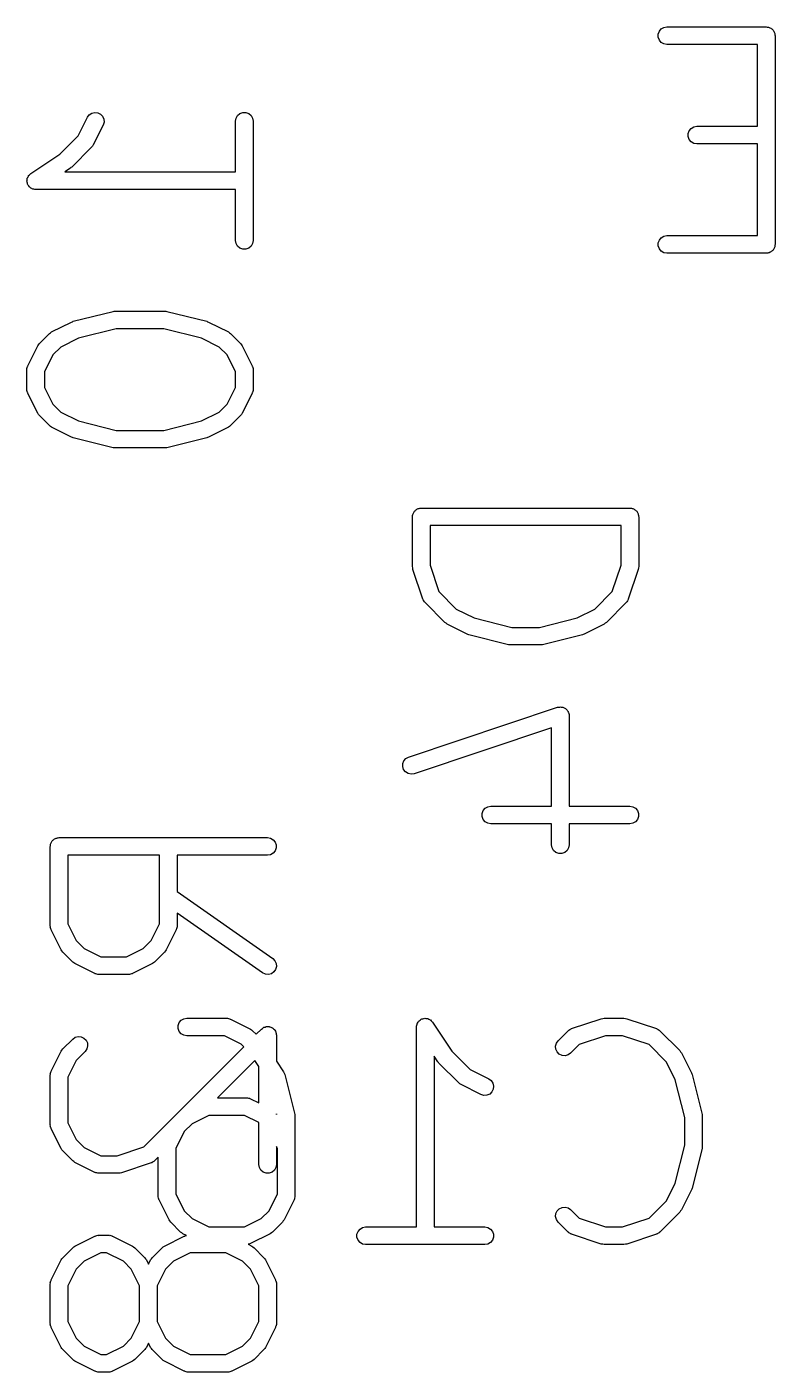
# Model space of a CAD drawing. Extents: x 1.5 to 72.3, y -91 to -17.2.
# Drawn here: x 63.69 to 68.01, y -47.46 to -39.69 of the extents above; entities that cross this region are included whole.
import ezdxf

# ---------------------------------------------------------------- set-up
doc = ezdxf.new("R2010")
doc.units = 0
doc.header["$MEASUREMENT"] = 0
doc.layers.add('BLACK', color=7, linetype='CONTINUOUS')

msp = doc.modelspace()

# ---------------------------------------------------------------- linework, layer by layer
at = {"layer": 'Black'}
for p, q in [((67.3367, -39.7272), (67.3427, -39.7106)), ((67.3367, -39.7449), (67.3367, -39.7272)), ((67.3427, -39.7106), (67.3541, -39.6971)), ((67.3541, -39.6971), (67.3694, -39.6883)), ((67.3694, -39.6883), (67.3867, -39.6852)), ((67.3867, -39.6852), (67.9613, -39.6852)), ((67.9613, -39.6852), (67.9656, -39.686)), ((67.9656, -39.686), (67.9701, -39.686)), ((67.9701, -39.686), (67.9743, -39.6875)), ((67.9743, -39.6875), (67.9786, -39.6883)), ((67.9786, -39.6883), (67.9825, -39.6905)), ((67.9825, -39.6905), (67.9867, -39.6921)), ((67.9867, -39.6921), (67.9901, -39.6949)), ((67.9901, -39.6949), (67.9939, -39.6971)), ((67.9939, -39.6971), (67.9968, -39.7005)), ((67.9968, -39.7005), (68.0002, -39.7034)), ((68.0002, -39.7034), (68.0024, -39.7072)), ((68.0024, -39.7072), (68.0053, -39.7106)), ((68.0053, -39.7106), (68.0068, -39.7148)), ((68.0068, -39.7148), (68.009, -39.7187)), ((68.009, -39.7187), (68.0098, -39.7231)), ((68.0098, -39.7231), (68.0113, -39.7272)), ((68.0113, -39.7272), (68.0113, -39.7317)), ((68.0113, -39.7317), (68.0121, -39.736)), ((67.3427, -39.7614), (67.3367, -39.7449)), ((67.3541, -39.775), (67.3427, -39.7614)), ((67.3694, -39.7838), (67.3541, -39.775)), ((67.3867, -39.7868), (67.3694, -39.7838)), ((67.9105, -39.7868), (67.3867, -39.7868)), ((67.9105, -40.2598), (67.9105, -39.7868)), ((68.0121, -39.736), (68.0121, -40.9425)), ((64.0353, -40.2071), (64.0458, -40.1929)), ((64.0458, -40.1929), (64.0606, -40.1832)), ((64.0606, -40.1832), (64.0777, -40.1791)), ((64.0777, -40.1791), (64.0952, -40.1811)), ((64.0952, -40.1811), (64.111, -40.189)), ((64.111, -40.189), (64.1232, -40.2018)), ((64.8948, -40.2124), (64.9036, -40.1972)), ((64.9036, -40.1972), (64.9171, -40.1858)), ((64.9171, -40.1858), (64.9337, -40.1798)), ((64.9337, -40.1798), (64.9514, -40.1798)), ((64.9514, -40.1798), (64.9679, -40.1858)), ((64.9679, -40.1858), (64.9815, -40.1972)), ((64.9815, -40.1972), (64.9903, -40.2124)), ((63.9816, -40.3146), (64.0353, -40.2071)), ((64.1262, -40.2525), (64.0687, -40.3674)), ((64.1232, -40.2018), (64.1302, -40.218)), ((64.1312, -40.2356), (64.1262, -40.2525)), ((64.1302, -40.218), (64.1312, -40.2356)), ((64.8917, -40.2298), (64.8948, -40.2124)), ((64.8917, -40.5237), (64.8917, -40.2298)), ((64.9903, -40.2124), (64.9933, -40.2298)), ((64.9933, -40.2298), (64.9933, -40.9192)), ((67.5151, -40.2852), (67.5264, -40.2717)), ((67.5264, -40.2717), (67.5417, -40.2628)), ((67.5417, -40.2628), (67.5591, -40.2598)), ((67.5591, -40.2598), (67.9105, -40.2598)), ((63.876, -40.4201), (63.9816, -40.3146)), ((67.5091, -40.3017), (67.5151, -40.2852)), ((67.5091, -40.3194), (67.5091, -40.3017)), ((67.5151, -40.336), (67.5091, -40.3194)), ((67.5264, -40.3495), (67.5151, -40.336)), ((67.5417, -40.3583), (67.5264, -40.3495)), ((63.7079, -40.5323), (63.876, -40.4201)), ((64.0592, -40.3806), (63.9443, -40.4955)), ((64.0639, -40.374), (64.0592, -40.3806)), ((64.0687, -40.3674), (64.0639, -40.374)), ((67.5591, -40.3614), (67.5417, -40.3583)), ((67.9105, -40.3614), (67.5591, -40.3614)), ((67.9105, -40.8917), (67.9105, -40.3614)), ((63.9366, -40.5019), (63.9038, -40.5237)), ((63.9402, -40.4984), (63.9366, -40.5019)), ((63.9443, -40.4955), (63.9402, -40.4984)), ((63.6854, -40.5778), (63.686, -40.5718)), ((63.686, -40.5805), (63.6854, -40.5778)), ((63.686, -40.5657), (63.687, -40.5631)), ((63.686, -40.5718), (63.686, -40.5657)), ((63.686, -40.5833), (63.686, -40.5805)), ((63.6881, -40.589), (63.686, -40.5833)), ((63.687, -40.5631), (63.6873, -40.5603)), ((63.6873, -40.5603), (63.69, -40.5548)), ((63.69, -40.5548), (63.6921, -40.5491)), ((63.6921, -40.5491), (63.6939, -40.547)), ((63.6939, -40.547), (63.6951, -40.5444)), ((63.6951, -40.5444), (63.6995, -40.5403)), ((63.6995, -40.5403), (63.7034, -40.5356)), ((63.7034, -40.5356), (63.7058, -40.5342)), ((63.7058, -40.5342), (63.7079, -40.5323)), ((63.9038, -40.5237), (64.8917, -40.5237)), ((63.6895, -40.5949), (63.6881, -40.589)), ((63.6911, -40.5973), (63.6895, -40.5949)), ((63.6921, -40.5999), (63.6911, -40.5973)), ((63.696, -40.6046), (63.6921, -40.5999)), ((63.6993, -40.6096), (63.696, -40.6046)), ((63.7016, -40.6113), (63.6993, -40.6096)), ((63.7034, -40.6134), (63.7016, -40.6113)), ((63.7086, -40.6165), (63.7034, -40.6134)), ((63.7135, -40.6201), (63.7086, -40.6165)), ((63.7162, -40.6209), (63.7135, -40.6201)), ((63.7187, -40.6223), (63.7162, -40.6209)), ((63.7246, -40.6233), (63.7187, -40.6223)), ((63.7305, -40.625), (63.7246, -40.6233)), ((63.7333, -40.6248), (63.7305, -40.625)), ((63.736, -40.6253), (63.7333, -40.6248)), ((64.8917, -40.6253), (63.736, -40.6253)), ((64.8917, -40.9192), (64.8917, -40.6253)), ((67.3541, -40.9036), (67.3694, -40.8948)), ((67.3694, -40.8948), (67.3867, -40.8917)), ((67.3867, -40.8917), (67.9105, -40.8917)), ((64.8948, -40.9366), (64.8917, -40.9192)), ((64.9036, -40.9519), (64.8948, -40.9366)), ((64.9171, -40.9632), (64.9036, -40.9519)), ((64.9337, -40.9693), (64.9171, -40.9632)), ((64.9514, -40.9693), (64.9337, -40.9693)), ((64.9679, -40.9632), (64.9514, -40.9693)), ((64.9815, -40.9519), (64.9679, -40.9632)), ((64.9903, -40.9366), (64.9815, -40.9519)), ((64.9933, -40.9192), (64.9903, -40.9366)), ((67.3367, -40.9337), (67.3427, -40.9171)), ((67.3367, -40.9514), (67.3367, -40.9337)), ((67.3427, -40.9679), (67.3367, -40.9514)), ((67.3427, -40.9171), (67.3541, -40.9036)), ((67.3541, -40.9815), (67.3427, -40.9679)), ((68.0002, -40.9752), (67.9968, -40.9781)), ((68.0024, -40.9714), (68.0002, -40.9752)), ((68.0053, -40.9679), (68.0024, -40.9714)), ((68.0068, -40.9638), (68.0053, -40.9679)), ((68.009, -40.9599), (68.0068, -40.9638)), ((68.0098, -40.9555), (68.009, -40.9599)), ((68.0113, -40.9514), (68.0098, -40.9555)), ((68.0121, -40.9425), (68.0113, -40.9469)), ((68.0113, -40.9469), (68.0113, -40.9514)), ((67.3694, -40.9903), (67.3541, -40.9815)), ((67.3867, -40.9933), (67.3694, -40.9903)), ((67.9613, -40.9933), (67.3867, -40.9933)), ((67.9656, -40.9926), (67.9613, -40.9933)), ((67.9701, -40.9926), (67.9656, -40.9926)), ((67.9743, -40.9911), (67.9701, -40.9926)), ((67.9786, -40.9903), (67.9743, -40.9911)), ((67.9825, -40.9881), (67.9786, -40.9903)), ((67.9867, -40.9865), (67.9825, -40.9881)), ((67.9901, -40.9837), (67.9867, -40.9865)), ((67.9939, -40.9815), (67.9901, -40.9837)), ((67.9968, -40.9781), (67.9939, -40.9815)), ((63.9535, -41.387), (64.1833, -41.3296)), ((64.1833, -41.3296), (64.1895, -41.3291)), ((64.1895, -41.3291), (64.1957, -41.3281)), ((64.1957, -41.3281), (64.4829, -41.3281)), ((64.4829, -41.3281), (64.4891, -41.3291)), ((64.4891, -41.3291), (64.4952, -41.3296)), ((64.4952, -41.3296), (64.7251, -41.387)), ((63.8282, -41.4483), (63.9431, -41.3909)), ((63.9431, -41.3909), (63.9485, -41.3893)), ((63.9485, -41.3893), (63.9535, -41.387)), ((64.2019, -41.4297), (63.9836, -41.4842)), ((64.4767, -41.4297), (64.2019, -41.4297)), ((64.695, -41.4842), (64.4767, -41.4297)), ((64.7251, -41.387), (64.7301, -41.3893)), ((64.7301, -41.3893), (64.7355, -41.3909)), ((64.7355, -41.3909), (64.8504, -41.4483)), ((63.7529, -41.522), (63.7576, -41.5153)), ((63.7576, -41.5153), (63.815, -41.4578)), ((63.815, -41.4578), (63.8217, -41.4532)), ((63.8217, -41.4532), (63.8282, -41.4483)), ((63.9836, -41.4842), (63.881, -41.5355)), ((64.7976, -41.5355), (64.695, -41.4842)), ((64.8504, -41.4483), (64.8569, -41.4532)), ((64.8569, -41.4532), (64.8636, -41.4578)), ((64.8636, -41.4578), (64.921, -41.5153)), ((64.921, -41.5153), (64.9257, -41.522)), ((63.6906, -41.6434), (63.7481, -41.5285)), ((63.7481, -41.5285), (63.7529, -41.522)), ((63.8352, -41.5813), (63.7868, -41.6781)), ((63.881, -41.5355), (63.8352, -41.5813)), ((64.8433, -41.5813), (64.7976, -41.5355)), ((64.8917, -41.6781), (64.8433, -41.5813)), ((64.9257, -41.522), (64.9305, -41.5285)), ((64.9305, -41.5285), (64.988, -41.6434)), ((63.6852, -41.6661), (63.6858, -41.6632)), ((63.6852, -41.781), (63.6852, -41.6661)), ((63.6856, -41.6603), (63.6873, -41.6546)), ((63.6858, -41.6632), (63.6856, -41.6603)), ((63.6873, -41.6546), (63.6883, -41.6487)), ((63.6883, -41.6487), (63.6898, -41.6462)), ((63.6898, -41.6462), (63.6906, -41.6434)), ((64.988, -41.6434), (64.9888, -41.6462)), ((64.9888, -41.6462), (64.9903, -41.6487)), ((64.9903, -41.6487), (64.9913, -41.6546)), ((64.9913, -41.6546), (64.993, -41.6603)), ((64.993, -41.6603), (64.9928, -41.6632)), ((64.9928, -41.6632), (64.9933, -41.6661)), ((64.9933, -41.6661), (64.9933, -41.781)), ((63.7868, -41.6781), (63.7868, -41.769)), ((64.8917, -41.769), (64.8917, -41.6781)), ((63.6858, -41.7839), (63.6852, -41.781)), ((63.6856, -41.7868), (63.6858, -41.7839)), ((63.6873, -41.7925), (63.6856, -41.7868)), ((63.6883, -41.7984), (63.6873, -41.7925)), ((63.6898, -41.8009), (63.6883, -41.7984)), ((63.6906, -41.8037), (63.6898, -41.8009)), ((63.7481, -41.9186), (63.6906, -41.8037)), ((63.7868, -41.769), (63.8353, -41.8658)), ((64.8433, -41.8658), (64.8917, -41.769)), ((64.988, -41.8037), (64.9305, -41.9186)), ((64.9888, -41.8009), (64.988, -41.8037)), ((64.9903, -41.7984), (64.9888, -41.8009)), ((64.9913, -41.7925), (64.9903, -41.7984)), ((64.993, -41.7868), (64.9913, -41.7925)), ((64.9933, -41.781), (64.9928, -41.7839)), ((64.9928, -41.7839), (64.993, -41.7868)), ((63.8353, -41.8658), (63.881, -41.9116)), ((64.7976, -41.9116), (64.8433, -41.8658)), ((63.7529, -41.9252), (63.7481, -41.9186)), ((63.7576, -41.9318), (63.7529, -41.9252)), ((63.815, -41.9893), (63.7576, -41.9318)), ((63.881, -41.9116), (63.9836, -41.9629)), ((63.9836, -41.9629), (64.2019, -42.0175)), ((64.4767, -42.0175), (64.695, -41.9629)), ((64.695, -41.9629), (64.7976, -41.9116)), ((64.921, -41.9318), (64.8636, -41.9893)), ((64.9257, -41.9252), (64.921, -41.9318)), ((64.9305, -41.9186), (64.9257, -41.9252)), ((63.8217, -41.994), (63.815, -41.9893)), ((63.8282, -41.9988), (63.8217, -41.994)), ((63.9431, -42.0563), (63.8282, -41.9988)), ((63.9485, -42.0579), (63.9431, -42.0563)), ((63.9535, -42.0601), (63.9485, -42.0579)), ((64.1833, -42.1176), (63.9535, -42.0601)), ((64.2019, -42.0175), (64.4767, -42.0175)), ((64.7251, -42.0601), (64.4952, -42.1176)), ((64.7301, -42.0579), (64.7251, -42.0601)), ((64.7355, -42.0563), (64.7301, -42.0579)), ((64.8504, -41.9988), (64.7355, -42.0563)), ((64.8569, -41.994), (64.8504, -41.9988)), ((64.8636, -41.9893), (64.8569, -41.994)), ((64.1895, -42.118), (64.1833, -42.1176)), ((64.1957, -42.1191), (64.1895, -42.118)), ((64.4829, -42.1191), (64.1957, -42.1191)), ((64.4891, -42.118), (64.4829, -42.1191)), ((64.4952, -42.1176), (64.4891, -42.118)), ((65.9152, -42.5173), (65.916, -42.5129)), ((65.9152, -42.8045), (65.9152, -42.5173)), ((65.916, -42.5084), (65.9175, -42.5043)), ((65.916, -42.5129), (65.916, -42.5084)), ((65.9175, -42.5043), (65.9183, -42.4999)), ((65.9183, -42.4999), (65.9205, -42.496)), ((65.9205, -42.496), (65.9221, -42.4919)), ((65.9221, -42.4919), (65.9249, -42.4885)), ((65.9249, -42.4885), (65.9271, -42.4846)), ((65.9271, -42.4846), (65.9305, -42.4818)), ((65.9305, -42.4818), (65.9334, -42.4783)), ((65.9334, -42.4783), (65.9372, -42.4761)), ((65.9372, -42.4761), (65.9406, -42.4733)), ((65.9406, -42.4733), (65.9448, -42.4717)), ((65.9448, -42.4717), (65.9487, -42.4695)), ((65.9487, -42.4695), (65.9531, -42.4688)), ((65.9531, -42.4688), (65.9572, -42.4672)), ((65.9572, -42.4672), (65.9617, -42.4672)), ((65.9617, -42.4672), (65.966, -42.4665)), ((65.966, -42.4665), (67.1725, -42.4665)), ((67.1725, -42.4665), (67.1769, -42.4672)), ((67.1769, -42.4672), (67.1814, -42.4672)), ((67.1814, -42.4672), (67.1855, -42.4688)), ((67.1855, -42.4688), (67.1899, -42.4695)), ((67.1899, -42.4695), (67.1938, -42.4717)), ((67.1938, -42.4717), (67.1979, -42.4733)), ((67.1979, -42.4733), (67.2014, -42.4761)), ((67.2014, -42.4761), (67.2052, -42.4783)), ((67.2052, -42.4783), (67.2081, -42.4818)), ((67.2081, -42.4818), (67.2115, -42.4846)), ((67.2115, -42.4846), (67.2137, -42.4885)), ((67.2137, -42.4885), (67.2165, -42.4919)), ((67.2165, -42.4919), (67.2181, -42.496)), ((67.2181, -42.496), (67.2203, -42.4999)), ((67.2203, -42.4999), (67.2211, -42.5043)), ((67.2211, -42.5043), (67.2226, -42.5084)), ((67.2226, -42.5084), (67.2226, -42.5129)), ((67.2226, -42.5129), (67.2233, -42.5173)), ((67.2233, -42.5173), (67.2233, -42.8045)), ((66.0168, -42.5681), (66.0168, -42.7963)), ((67.1217, -42.5681), (66.0168, -42.5681)), ((67.1217, -42.7963), (67.1217, -42.5681)), ((65.9167, -42.8125), (65.9152, -42.8045)), ((65.9179, -42.8206), (65.9167, -42.8125)), ((65.9753, -42.9929), (65.9179, -42.8206)), ((66.0168, -42.7963), (66.0679, -42.9494)), ((67.0707, -42.9494), (67.1217, -42.7963)), ((67.2207, -42.8206), (67.1633, -42.9929)), ((67.2219, -42.8125), (67.2207, -42.8206)), ((67.2233, -42.8045), (67.2219, -42.8125)), ((65.9767, -42.9955), (65.9753, -42.9929)), ((65.9775, -42.9983), (65.9767, -42.9955)), ((66.0679, -42.9494), (66.1685, -43.05)), ((66.9701, -43.05), (67.0707, -42.9494)), ((67.1619, -42.9955), (67.1611, -42.9983)), ((67.1633, -42.9929), (67.1619, -42.9955)), ((65.9809, -43.0032), (65.9775, -42.9983)), ((65.9837, -43.0085), (65.9809, -43.0032)), ((65.9859, -43.0104), (65.9837, -43.0085)), ((65.9876, -43.0128), (65.9859, -43.0104)), ((66.1025, -43.1277), (65.9876, -43.0128)), ((66.1685, -43.05), (66.271, -43.1013)), ((66.8676, -43.1013), (66.9701, -43.05)), ((67.151, -43.0128), (67.0361, -43.1277)), ((67.1527, -43.0104), (67.151, -43.0128)), ((67.1549, -43.0085), (67.1527, -43.0104)), ((67.1577, -43.0032), (67.1549, -43.0085)), ((67.1611, -42.9983), (67.1577, -43.0032)), ((66.1092, -43.1324), (66.1025, -43.1277)), ((66.1157, -43.1372), (66.1092, -43.1324)), ((66.2306, -43.1947), (66.1157, -43.1372)), ((66.271, -43.1013), (66.4894, -43.1559)), ((66.6492, -43.1559), (66.8676, -43.1013)), ((67.0229, -43.1372), (66.908, -43.1947)), ((67.0295, -43.1324), (67.0229, -43.1372)), ((67.0361, -43.1277), (67.0295, -43.1324)), ((66.2359, -43.1963), (66.2306, -43.1947)), ((66.241, -43.1985), (66.2359, -43.1963)), ((66.4708, -43.256), (66.241, -43.1985)), ((66.4894, -43.1559), (66.6492, -43.1559)), ((66.8976, -43.1985), (66.6678, -43.256)), ((66.9027, -43.1963), (66.8976, -43.1985)), ((66.908, -43.1947), (66.9027, -43.1963)), ((66.477, -43.2564), (66.4708, -43.256)), ((66.4831, -43.2575), (66.477, -43.2564)), ((66.6555, -43.2575), (66.4831, -43.2575)), ((66.6616, -43.2564), (66.6555, -43.2575)), ((66.6678, -43.256), (66.6616, -43.2564)), ((65.8925, -43.9054), (66.7543, -43.6181)), ((66.7543, -43.6181), (66.758, -43.6176)), ((66.758, -43.6176), (66.7616, -43.6163)), ((66.7616, -43.6163), (66.7667, -43.6163)), ((66.7667, -43.6163), (66.7718, -43.6155)), ((66.7718, -43.6155), (66.7754, -43.6163)), ((66.7754, -43.6163), (66.7792, -43.6163)), ((66.7792, -43.6163), (66.784, -43.618)), ((66.784, -43.618), (66.7891, -43.6191)), ((66.7891, -43.6191), (66.7923, -43.621)), ((66.7923, -43.621), (66.7958, -43.6223)), ((66.7958, -43.6223), (66.7997, -43.6256)), ((66.7997, -43.6256), (66.8041, -43.6283)), ((66.8041, -43.6283), (66.8064, -43.6312)), ((66.8064, -43.6312), (66.8093, -43.6337)), ((66.8093, -43.6337), (66.8119, -43.6381)), ((66.8119, -43.6381), (66.8151, -43.6421)), ((66.8151, -43.6421), (66.8162, -43.6457)), ((66.8162, -43.6457), (66.8181, -43.6489)), ((66.8181, -43.6489), (66.819, -43.654)), ((66.819, -43.654), (66.8206, -43.6589)), ((66.8206, -43.6589), (66.8205, -43.6626)), ((66.8205, -43.6626), (66.8212, -43.6663)), ((66.8212, -43.6663), (66.8212, -44.19)), ((66.7196, -43.7368), (65.9247, -44.0018)), ((66.7196, -44.19), (66.7196, -43.7368)), ((65.8588, -43.9434), (65.8653, -43.927)), ((65.8653, -43.927), (65.877, -43.9138)), ((65.877, -43.9138), (65.8925, -43.9054)), ((65.8583, -43.961), (65.8588, -43.9434)), ((65.8639, -43.9778), (65.8583, -43.961)), ((65.8749, -43.9916), (65.8639, -43.9778)), ((65.8899, -44.0008), (65.8749, -43.9916)), ((65.9072, -44.0044), (65.8899, -44.0008)), ((65.9247, -44.0018), (65.9072, -44.0044)), ((66.3182, -44.232), (66.3242, -44.2154)), ((66.3182, -44.2497), (66.3182, -44.232)), ((66.3242, -44.2154), (66.3356, -44.2019)), ((66.3356, -44.2019), (66.3508, -44.1931)), ((66.3508, -44.1931), (66.3682, -44.19)), ((66.3682, -44.19), (66.7196, -44.19)), ((66.8212, -44.19), (67.1725, -44.19)), ((67.1725, -44.19), (67.1899, -44.1931)), ((67.1899, -44.1931), (67.2052, -44.2019)), ((67.2052, -44.2019), (67.2165, -44.2154)), ((67.2165, -44.2154), (67.2226, -44.232)), ((67.2226, -44.232), (67.2226, -44.2497)), ((66.3242, -44.2662), (66.3182, -44.2497)), ((66.3356, -44.2797), (66.3242, -44.2662)), ((66.3508, -44.2886), (66.3356, -44.2797)), ((66.3682, -44.2916), (66.3508, -44.2886)), ((66.7196, -44.2916), (66.3682, -44.2916)), ((66.7196, -44.4132), (66.7196, -44.2916)), ((67.1725, -44.2916), (66.8212, -44.2916)), ((66.8212, -44.2916), (66.8212, -44.4132)), ((67.1899, -44.2886), (67.1725, -44.2916)), ((67.2052, -44.2797), (67.1899, -44.2886)), ((67.2165, -44.2662), (67.2052, -44.2797)), ((67.2226, -44.2497), (67.2165, -44.2662)), ((63.8255, -44.401), (63.8271, -44.3969)), ((63.8271, -44.3969), (63.8299, -44.3935)), ((63.8299, -44.3935), (63.8321, -44.3896)), ((63.8321, -44.3896), (63.8355, -44.3868)), ((63.8355, -44.3868), (63.8384, -44.3833)), ((63.8384, -44.3833), (63.8422, -44.3811)), ((63.8422, -44.3811), (63.8456, -44.3783)), ((63.8456, -44.3783), (63.8498, -44.3767)), ((63.8498, -44.3767), (63.8537, -44.3745)), ((63.8537, -44.3745), (63.8581, -44.3738)), ((63.8581, -44.3738), (63.8622, -44.3722)), ((63.8622, -44.3722), (63.8667, -44.3722)), ((63.8667, -44.3722), (63.871, -44.3715)), ((63.871, -44.3715), (65.0775, -44.3715)), ((65.0775, -44.3715), (65.0949, -44.3745)), ((65.0949, -44.3745), (65.1102, -44.3833)), ((65.1102, -44.3833), (65.1215, -44.3969)), ((65.1215, -44.3969), (65.1276, -44.4134)), ((63.8202, -44.4223), (63.821, -44.4179)), ((63.8202, -44.8819), (63.8202, -44.4223)), ((63.821, -44.4134), (63.8225, -44.4093)), ((63.821, -44.4179), (63.821, -44.4134)), ((63.8225, -44.4093), (63.8233, -44.4049)), ((63.8233, -44.4049), (63.8255, -44.401)), ((63.9218, -44.4731), (63.9218, -44.8699)), ((64.4522, -44.4731), (63.9218, -44.4731)), ((64.4522, -44.8699), (64.4522, -44.4731)), ((65.0775, -44.4731), (64.5538, -44.4731)), ((64.5538, -44.4731), (64.5538, -44.6831)), ((65.0949, -44.47), (65.0775, -44.4731)), ((65.1102, -44.4612), (65.0949, -44.47)), ((65.1215, -44.4477), (65.1102, -44.4612)), ((65.1276, -44.4311), (65.1215, -44.4477)), ((65.1276, -44.4134), (65.1276, -44.4311)), ((66.7226, -44.4306), (66.7196, -44.4132)), ((66.7315, -44.4458), (66.7226, -44.4306)), ((66.745, -44.4572), (66.7315, -44.4458)), ((66.7616, -44.4632), (66.745, -44.4572)), ((66.7792, -44.4632), (66.7616, -44.4632)), ((66.7958, -44.4572), (66.7792, -44.4632)), ((66.8093, -44.4458), (66.7958, -44.4572)), ((66.8181, -44.4306), (66.8093, -44.4458)), ((66.8212, -44.4132), (66.8181, -44.4306)), ((64.5538, -44.6831), (65.1067, -45.0701)), ((65.0484, -45.1533), (64.5538, -44.8071)), ((64.5538, -44.8071), (64.5538, -44.8819)), ((63.8208, -44.8848), (63.8202, -44.8819)), ((63.8206, -44.8877), (63.8208, -44.8848)), ((63.8223, -44.8934), (63.8206, -44.8877)), ((63.8233, -44.8993), (63.8223, -44.8934)), ((63.8248, -44.9018), (63.8233, -44.8993)), ((63.8256, -44.9046), (63.8248, -44.9018)), ((63.8831, -45.0195), (63.8256, -44.9046)), ((63.9218, -44.8699), (63.9703, -44.9667)), ((64.4038, -44.9667), (64.4522, -44.8699)), ((64.5485, -44.9046), (64.491, -45.0195)), ((64.5493, -44.9018), (64.5485, -44.9046)), ((64.5508, -44.8993), (64.5493, -44.9018)), ((64.5518, -44.8934), (64.5508, -44.8993)), ((64.5535, -44.8877), (64.5518, -44.8934)), ((64.5538, -44.8819), (64.5533, -44.8848)), ((64.5533, -44.8848), (64.5535, -44.8877)), ((63.8879, -45.026), (63.8831, -45.0195)), ((63.9703, -44.9667), (64.016, -45.0125)), ((64.016, -45.0125), (64.1128, -45.0609)), ((64.2612, -45.0609), (64.358, -45.0125)), ((64.358, -45.0125), (64.4038, -44.9667)), ((64.491, -45.0195), (64.4862, -45.026)), ((63.8926, -45.0327), (63.8879, -45.026)), ((63.95, -45.0902), (63.8926, -45.0327)), ((63.9567, -45.0948), (63.95, -45.0902)), ((63.9632, -45.0997), (63.9567, -45.0948)), ((64.1128, -45.0609), (64.2612, -45.0609)), ((64.4174, -45.0948), (64.4108, -45.0997)), ((64.424, -45.0902), (64.4174, -45.0948)), ((64.4815, -45.0327), (64.424, -45.0902)), ((64.4862, -45.026), (64.4815, -45.0327)), ((65.1067, -45.0701), (65.1192, -45.0825)), ((65.1192, -45.0825), (65.1266, -45.0985)), ((64.0781, -45.1571), (63.9632, -45.0997)), ((64.0809, -45.158), (64.0781, -45.1571)), ((64.0835, -45.1594), (64.0809, -45.158)), ((64.0893, -45.1605), (64.0835, -45.1594)), ((64.095, -45.1622), (64.0893, -45.1605)), ((64.098, -45.162), (64.095, -45.1622)), ((64.1009, -45.1625), (64.098, -45.162)), ((64.2732, -45.1625), (64.1009, -45.1625)), ((64.2761, -45.162), (64.2732, -45.1625)), ((64.279, -45.1622), (64.2761, -45.162)), ((64.2847, -45.1605), (64.279, -45.1622)), ((64.2906, -45.1594), (64.2847, -45.1605)), ((64.2931, -45.158), (64.2906, -45.1594)), ((64.2959, -45.1571), (64.2931, -45.158)), ((64.4108, -45.0997), (64.2959, -45.1571)), ((65.0644, -45.1608), (65.0484, -45.1533)), ((65.082, -45.1623), (65.0644, -45.1608)), ((65.099, -45.1577), (65.082, -45.1623)), ((65.1135, -45.1476), (65.099, -45.1577)), ((65.1236, -45.1332), (65.1135, -45.1476)), ((65.1282, -45.1161), (65.1236, -45.1332)), ((65.1266, -45.0985), (65.1282, -45.1161)), ((64.5601, -45.4572), (64.5661, -45.4406)), ((64.5601, -45.4749), (64.5601, -45.4572)), ((64.5661, -45.4914), (64.5601, -45.4749)), ((64.5661, -45.4406), (64.5775, -45.4271)), ((64.5775, -45.4271), (64.5927, -45.4183)), ((64.5927, -45.4183), (64.6101, -45.4152)), ((64.6101, -45.4152), (64.8399, -45.4152)), ((64.8399, -45.4152), (64.8428, -45.4158)), ((64.8428, -45.4158), (64.8457, -45.4156)), ((64.8457, -45.4156), (64.8514, -45.4173)), ((64.8514, -45.4173), (64.8573, -45.4183)), ((64.8573, -45.4183), (64.8598, -45.4198)), ((64.8598, -45.4198), (64.8626, -45.4206)), ((64.8626, -45.4206), (64.9776, -45.4781)), ((64.9776, -45.4781), (64.9841, -45.4829)), ((64.9841, -45.4829), (64.9908, -45.4876)), ((65.0114, -45.5082), (65.0416, -45.4779)), ((65.0416, -45.4779), (65.0471, -45.4741)), ((65.0471, -45.4741), (65.0521, -45.4699)), ((65.0521, -45.4699), (65.0542, -45.4691)), ((65.0542, -45.4691), (65.0561, -45.4678)), ((65.0561, -45.4678), (65.0625, -45.4661)), ((65.0625, -45.4661), (65.0687, -45.4638)), ((65.0687, -45.4638), (65.071, -45.4638)), ((65.071, -45.4638), (65.0731, -45.4632)), ((65.0731, -45.4632), (65.0797, -45.4638)), ((65.0797, -45.4638), (65.0864, -45.4638)), ((65.0864, -45.4638), (65.0885, -45.4646)), ((65.0885, -45.4646), (65.0907, -45.4648)), ((65.0907, -45.4648), (65.0967, -45.4676)), ((65.0967, -45.4676), (65.1029, -45.4699)), ((65.1029, -45.4699), (65.1047, -45.4713)), ((65.1047, -45.4713), (65.1067, -45.4722)), ((65.1067, -45.4722), (65.1114, -45.4769)), ((65.1114, -45.4769), (65.1165, -45.4812)), ((65.1165, -45.4812), (65.1176, -45.4831)), ((65.1176, -45.4831), (65.1192, -45.4847)), ((65.1192, -45.4847), (65.122, -45.4907)), ((65.9382, -45.466), (65.9387, -45.4633)), ((65.9382, -46.6217), (65.9382, -45.466)), ((65.9385, -45.4605), (65.9402, -45.4546)), ((65.9387, -45.4633), (65.9385, -45.4605)), ((65.9402, -45.4546), (65.9412, -45.4487)), ((65.9412, -45.4487), (65.9426, -45.4462)), ((65.9426, -45.4462), (65.9434, -45.4435)), ((65.9434, -45.4435), (65.947, -45.4386)), ((65.947, -45.4386), (65.9501, -45.4334)), ((65.9501, -45.4334), (65.9522, -45.4316)), ((65.9522, -45.4316), (65.9539, -45.4293)), ((65.9539, -45.4293), (65.9589, -45.426)), ((65.9589, -45.426), (65.9636, -45.4221)), ((65.9636, -45.4221), (65.9662, -45.4211)), ((65.9662, -45.4211), (65.9686, -45.4195)), ((65.9686, -45.4195), (65.9745, -45.4181)), ((65.9745, -45.4181), (65.9802, -45.416)), ((65.9802, -45.416), (65.983, -45.416)), ((65.983, -45.416), (65.9857, -45.4154)), ((65.9857, -45.4154), (65.9917, -45.416)), ((65.9917, -45.416), (65.9978, -45.416)), ((65.9978, -45.416), (66.0004, -45.417)), ((66.0004, -45.417), (66.0032, -45.4173)), ((66.0032, -45.4173), (66.0087, -45.42)), ((66.0087, -45.42), (66.0144, -45.4221)), ((66.0144, -45.4221), (66.0165, -45.4239)), ((66.0165, -45.4239), (66.0191, -45.4251)), ((66.0191, -45.4251), (66.0232, -45.4295)), ((66.0232, -45.4295), (66.0279, -45.4334)), ((66.0279, -45.4334), (66.0293, -45.4358)), ((66.0293, -45.4358), (66.0312, -45.4379)), ((66.0312, -45.4379), (66.1434, -45.606)), ((66.8148, -45.4876), (66.8172, -45.4859)), ((66.8172, -45.4859), (66.8192, -45.4837)), ((66.8192, -45.4837), (66.8244, -45.4809)), ((66.8244, -45.4809), (66.8293, -45.4775)), ((66.8293, -45.4775), (66.8321, -45.4767)), ((66.8321, -45.4767), (66.8347, -45.4753)), ((66.8347, -45.4753), (67.0071, -45.4179)), ((67.0071, -45.4179), (67.0151, -45.4167)), ((67.0151, -45.4167), (67.0231, -45.4152)), ((67.0231, -45.4152), (67.138, -45.4152)), ((67.138, -45.4152), (67.146, -45.4167)), ((67.146, -45.4167), (67.1541, -45.4179)), ((67.1541, -45.4179), (67.3264, -45.4753)), ((67.3264, -45.4753), (67.329, -45.4767)), ((67.329, -45.4767), (67.3318, -45.4775)), ((67.3318, -45.4775), (67.3367, -45.4809)), ((67.3367, -45.4809), (67.342, -45.4837)), ((67.342, -45.4837), (67.3439, -45.4859)), ((67.3439, -45.4859), (67.3463, -45.4876)), ((63.8926, -45.5928), (63.95, -45.5354)), ((63.95, -45.5354), (63.9645, -45.5253)), ((63.9645, -45.5253), (63.9815, -45.5207)), ((63.9815, -45.5207), (63.9991, -45.5222)), ((63.9991, -45.5222), (64.0151, -45.5297)), ((64.0151, -45.5297), (64.0276, -45.5422)), ((64.0276, -45.5422), (64.035, -45.5582)), ((64.035, -45.5582), (64.0366, -45.5757)), ((64.5775, -45.505), (64.5661, -45.4914)), ((64.5927, -45.5138), (64.5775, -45.505)), ((64.6101, -45.5168), (64.5927, -45.5138)), ((64.8279, -45.5168), (64.6101, -45.5168)), ((64.9247, -45.5653), (64.8279, -45.5168)), ((64.9908, -45.4876), (65.0114, -45.5082)), ((65.122, -45.4907), (65.1253, -45.4965)), ((65.1253, -45.4965), (65.1257, -45.4987)), ((65.1257, -45.4987), (65.1266, -45.5007)), ((65.1266, -45.5007), (65.1272, -45.5073)), ((65.1272, -45.5073), (65.1283, -45.5139)), ((65.1283, -45.5139), (65.1283, -45.6635)), ((66.7427, -45.5765), (66.7473, -45.5595)), ((66.7473, -45.5595), (66.7574, -45.545)), ((66.7574, -45.545), (66.8148, -45.4876)), ((67.0314, -45.5168), (66.8782, -45.5679)), ((67.1298, -45.5168), (67.0314, -45.5168)), ((67.2829, -45.5679), (67.1298, -45.5168)), ((67.3463, -45.4876), (67.4612, -45.6025)), ((63.8256, -45.7209), (63.8831, -45.606)), ((63.8831, -45.606), (63.8879, -45.5995)), ((63.8879, -45.5995), (63.8926, -45.5928)), ((64.0219, -45.6072), (63.9703, -45.6589)), ((64.032, -45.5928), (64.0219, -45.6072)), ((64.0366, -45.5757), (64.032, -45.5928)), ((64.3607, -46.1589), (64.9395, -45.58)), ((64.9395, -45.58), (64.9247, -45.5653)), ((66.0616, -45.6666), (66.0398, -45.6338)), ((66.0398, -45.6338), (66.0398, -46.6217)), ((66.1434, -45.606), (66.2489, -45.7116)), ((66.7442, -45.5941), (66.7427, -45.5765)), ((66.7517, -45.6101), (66.7442, -45.5941)), ((66.7642, -45.6226), (66.7517, -45.6101)), ((66.7802, -45.63), (66.7642, -45.6226)), ((66.7977, -45.6316), (66.7802, -45.63)), ((66.8148, -45.627), (66.7977, -45.6316)), ((66.8292, -45.6169), (66.8148, -45.627)), ((66.8782, -45.5679), (66.8292, -45.6169)), ((67.3835, -45.6685), (67.2829, -45.5679)), ((67.4612, -45.6025), (67.4659, -45.6092)), ((67.4659, -45.6092), (67.4707, -45.6157)), ((67.4707, -45.6157), (67.5282, -45.7306)), ((63.9703, -45.6589), (63.9218, -45.7557)), ((65.0037, -45.6596), (64.7884, -45.8749)), ((65.0267, -45.6942), (65.0037, -45.6596)), ((65.0267, -45.9048), (65.0267, -45.6942)), ((65.1283, -45.6635), (65.1695, -45.7251)), ((66.0651, -45.6702), (66.0616, -45.6666)), ((66.068, -45.6743), (66.0651, -45.6702)), ((66.1829, -45.7892), (66.068, -45.6743)), ((66.2489, -45.7116), (66.3564, -45.7653)), ((67.4348, -45.771), (67.3835, -45.6685)), ((63.8202, -45.7437), (63.8208, -45.7408)), ((63.8202, -46.0309), (63.8202, -45.7437)), ((63.8206, -45.7379), (63.8223, -45.7322)), ((63.8208, -45.7408), (63.8206, -45.7379)), ((63.8223, -45.7322), (63.8233, -45.7263)), ((63.8233, -45.7263), (63.8248, -45.7238)), ((63.8248, -45.7238), (63.8256, -45.7209)), ((63.9218, -45.7557), (63.9218, -46.0189)), ((65.1695, -45.7251), (65.1729, -45.733)), ((65.1729, -45.733), (65.1765, -45.741)), ((65.1765, -45.741), (65.2339, -45.9708)), ((66.1895, -45.7939), (66.1829, -45.7892)), ((66.1961, -45.7987), (66.1895, -45.7939)), ((66.3564, -45.7653), (66.3706, -45.7758)), ((66.3706, -45.7758), (66.3803, -45.7906)), ((66.3803, -45.7906), (66.3844, -45.8077)), ((67.4894, -45.9894), (67.4348, -45.771)), ((67.5282, -45.7306), (67.5298, -45.7359)), ((67.5298, -45.7359), (67.532, -45.741)), ((67.532, -45.741), (67.5895, -45.9708)), ((66.311, -45.8562), (66.1961, -45.7987)), ((66.3279, -45.8612), (66.311, -45.8562)), ((66.3455, -45.8602), (66.3279, -45.8612)), ((66.3617, -45.8532), (66.3455, -45.8602)), ((66.3745, -45.841), (66.3617, -45.8532)), ((66.3824, -45.8252), (66.3745, -45.841)), ((66.3844, -45.8077), (66.3824, -45.8252)), ((64.7884, -45.8749), (64.9548, -45.8749)), ((64.9548, -45.8749), (64.9577, -45.8754)), ((64.9577, -45.8754), (64.9606, -45.8752)), ((64.9606, -45.8752), (64.9663, -45.8769)), ((64.9663, -45.8769), (64.9722, -45.8779)), ((64.9722, -45.8779), (64.9747, -45.8794)), ((64.9747, -45.8794), (64.9776, -45.8802)), ((64.9776, -45.8802), (65.0267, -45.9048)), ((63.9218, -46.0189), (63.9703, -46.1157)), ((64.6402, -46.0249), (64.5944, -46.0707)), ((64.737, -45.9765), (64.6402, -46.0249)), ((64.9428, -45.9765), (64.737, -45.9765)), ((65.0267, -46.0184), (64.9428, -45.9765)), ((65.0267, -46.2607), (65.0267, -46.0184)), ((65.1292, -45.9707), (65.1283, -45.9674)), ((65.1283, -45.9674), (65.1283, -45.9699)), ((65.1283, -45.9699), (65.1292, -45.9707)), ((65.2339, -45.9708), (65.2344, -45.977)), ((65.2344, -45.977), (65.2354, -45.9831)), ((65.2354, -45.9831), (65.2354, -46.4427)), ((67.4894, -46.1492), (67.4894, -45.9894)), ((67.5895, -45.9708), (67.5899, -45.977)), ((67.5899, -45.977), (67.591, -45.9831)), ((67.591, -45.9831), (67.591, -46.1555)), ((63.8208, -46.0338), (63.8202, -46.0309)), ((63.8206, -46.0367), (63.8208, -46.0338)), ((63.8223, -46.0424), (63.8206, -46.0367)), ((63.8233, -46.0483), (63.8223, -46.0424)), ((63.8248, -46.0508), (63.8233, -46.0483)), ((63.8256, -46.0536), (63.8248, -46.0508)), ((63.8831, -46.1686), (63.8256, -46.0536)), ((64.5944, -46.0707), (64.546, -46.1675)), ((63.8879, -46.1751), (63.8831, -46.1686)), ((63.8926, -46.1818), (63.8879, -46.1751)), ((63.95, -46.2392), (63.8926, -46.1818)), ((63.9703, -46.1157), (64.016, -46.1615)), ((64.016, -46.1615), (64.1128, -46.2099)), ((64.2075, -46.2099), (64.3607, -46.1589)), ((64.546, -46.1675), (64.546, -46.4307)), ((65.1338, -46.1675), (65.1283, -46.1565)), ((65.1283, -46.1565), (65.1283, -46.2607)), ((65.1338, -46.4307), (65.1338, -46.1675)), ((67.4348, -46.3676), (67.4894, -46.1492)), ((67.5895, -46.1678), (67.532, -46.3976)), ((67.5899, -46.1616), (67.5895, -46.1678)), ((67.591, -46.1555), (67.5899, -46.1616)), ((63.9567, -46.2439), (63.95, -46.2392)), ((63.9632, -46.2487), (63.9567, -46.2439)), ((64.0781, -46.3062), (63.9632, -46.2487)), ((64.1128, -46.2099), (64.2075, -46.2099)), ((64.4042, -46.2515), (64.2318, -46.3089)), ((64.4068, -46.2501), (64.4042, -46.2515)), ((64.4096, -46.2493), (64.4068, -46.2501)), ((64.4145, -46.2459), (64.4096, -46.2493)), ((64.4197, -46.2431), (64.4145, -46.2459)), ((64.4216, -46.2409), (64.4197, -46.2431)), ((64.424, -46.2392), (64.4216, -46.2409)), ((64.4444, -46.2188), (64.424, -46.2392)), ((64.4444, -46.4427), (64.4444, -46.2188)), ((65.0298, -46.2781), (65.0267, -46.2607)), ((65.1283, -46.2607), (65.1253, -46.2781)), ((64.0809, -46.307), (64.0781, -46.3062)), ((64.0835, -46.3085), (64.0809, -46.307)), ((64.0893, -46.3095), (64.0835, -46.3085)), ((64.095, -46.3112), (64.0893, -46.3095)), ((64.098, -46.311), (64.095, -46.3112)), ((64.1009, -46.3115), (64.098, -46.311)), ((64.2158, -46.3115), (64.1009, -46.3115)), ((64.2238, -46.3101), (64.2158, -46.3115)), ((64.2318, -46.3089), (64.2238, -46.3101)), ((65.0386, -46.2934), (65.0298, -46.2781)), ((65.0521, -46.3047), (65.0386, -46.2934)), ((65.0687, -46.3108), (65.0521, -46.3047)), ((65.0864, -46.3108), (65.0687, -46.3108)), ((65.1029, -46.3047), (65.0864, -46.3108)), ((65.1165, -46.2934), (65.1029, -46.3047)), ((65.1253, -46.2781), (65.1165, -46.2934)), ((67.3835, -46.4701), (67.4348, -46.3676)), ((67.5282, -46.408), (67.4707, -46.5229)), ((67.5298, -46.4027), (67.5282, -46.408)), ((67.532, -46.3976), (67.5298, -46.4027)), ((64.4449, -46.4456), (64.4444, -46.4427)), ((64.4447, -46.4485), (64.4449, -46.4456)), ((64.4464, -46.4543), (64.4447, -46.4485)), ((64.4475, -46.4601), (64.4464, -46.4543)), ((64.4489, -46.4626), (64.4475, -46.4601)), ((64.4498, -46.4655), (64.4489, -46.4626)), ((64.5072, -46.5804), (64.4498, -46.4655)), ((64.546, -46.4307), (64.5944, -46.5276)), ((65.0854, -46.5276), (65.1338, -46.4307)), ((65.2301, -46.4655), (65.1726, -46.5804)), ((65.2309, -46.4626), (65.2301, -46.4655)), ((65.2324, -46.4601), (65.2309, -46.4626)), ((65.2334, -46.4543), (65.2324, -46.4601)), ((65.2351, -46.4485), (65.2334, -46.4543)), ((65.2354, -46.4427), (65.2349, -46.4456)), ((65.2349, -46.4456), (65.2351, -46.4485)), ((67.2829, -46.5707), (67.3835, -46.4701)), ((64.5944, -46.5276), (64.6402, -46.5733)), ((64.6402, -46.5733), (64.737, -46.6217)), ((64.9428, -46.6217), (65.0396, -46.5733)), ((65.0396, -46.5733), (65.0854, -46.5276)), ((66.7427, -46.5621), (66.7442, -46.5445)), ((66.7473, -46.5791), (66.7427, -46.5621)), ((66.7442, -46.5445), (66.7517, -46.5285)), ((66.7517, -46.5285), (66.7642, -46.516)), ((66.7642, -46.516), (66.7802, -46.5086)), ((66.7802, -46.5086), (66.7977, -46.507)), ((66.7977, -46.507), (66.8148, -46.5116)), ((66.8148, -46.5116), (66.8292, -46.5217)), ((66.8292, -46.5217), (66.8782, -46.5707)), ((66.8782, -46.5707), (67.0314, -46.6217)), ((67.1298, -46.6217), (67.2829, -46.5707)), ((67.4612, -46.5361), (67.3463, -46.651)), ((67.4659, -46.5294), (67.4612, -46.5361)), ((67.4707, -46.5229), (67.4659, -46.5294)), ((64.5121, -46.5869), (64.5072, -46.5804)), ((64.5167, -46.5936), (64.5121, -46.5869)), ((64.5742, -46.651), (64.5167, -46.5936)), ((64.5809, -46.6557), (64.5742, -46.651)), ((64.737, -46.6217), (64.9428, -46.6217)), ((65.1057, -46.651), (65.099, -46.6557)), ((65.1631, -46.5936), (65.1057, -46.651)), ((65.1678, -46.5869), (65.1631, -46.5936)), ((65.1726, -46.5804), (65.1678, -46.5869)), ((65.5942, -46.6637), (65.6003, -46.6471)), ((65.6003, -46.6471), (65.6116, -46.6336)), ((65.6116, -46.6336), (65.6269, -46.6248)), ((65.6269, -46.6248), (65.6443, -46.6217)), ((65.6443, -46.6217), (65.9382, -46.6217)), ((66.0398, -46.6217), (66.3337, -46.6217)), ((66.3337, -46.6217), (66.3511, -46.6248)), ((66.3511, -46.6248), (66.3663, -46.6336)), ((66.3663, -46.6336), (66.3777, -46.6471)), ((66.3777, -46.6471), (66.3837, -46.6637)), ((66.7574, -46.5936), (66.7473, -46.5791)), ((66.8148, -46.651), (66.7574, -46.5936)), ((66.8172, -46.6527), (66.8148, -46.651)), ((67.0314, -46.6217), (67.1298, -46.6217)), ((67.3463, -46.651), (67.3439, -46.6527)), ((63.9632, -46.7324), (64.0781, -46.6749)), ((64.0781, -46.6749), (64.0809, -46.6741)), ((64.0809, -46.6741), (64.0835, -46.6726)), ((64.0835, -46.6726), (64.0893, -46.6716)), ((64.0893, -46.6716), (64.095, -46.6699)), ((64.095, -46.6699), (64.098, -46.6701)), ((64.098, -46.6701), (64.1009, -46.6696)), ((64.1009, -46.6696), (64.1583, -46.6696)), ((64.1583, -46.6696), (64.1612, -46.6701)), ((64.1612, -46.6701), (64.1641, -46.6699)), ((64.1641, -46.6699), (64.1698, -46.6716)), ((64.1698, -46.6716), (64.1757, -46.6726)), ((64.1757, -46.6726), (64.1782, -46.6741)), ((64.1782, -46.6741), (64.181, -46.6749)), ((64.181, -46.6749), (64.2959, -46.7324)), ((64.4803, -46.7324), (64.5952, -46.6749)), ((64.5874, -46.6605), (64.5809, -46.6557)), ((64.6084, -46.671), (64.5874, -46.6605)), ((64.5952, -46.6749), (64.598, -46.6741)), ((64.598, -46.6741), (64.6006, -46.6726)), ((64.6006, -46.6726), (64.6064, -46.6716)), ((64.6064, -46.6716), (64.6084, -46.671)), ((64.9663, -46.7213), (64.9644, -46.7219)), ((64.9644, -46.7219), (64.9854, -46.7324)), ((64.9722, -46.7203), (64.9663, -46.7213)), ((64.9747, -46.7188), (64.9722, -46.7203)), ((64.9776, -46.718), (64.9747, -46.7188)), ((65.0925, -46.6605), (64.9776, -46.718)), ((65.099, -46.6557), (65.0925, -46.6605)), ((65.5942, -46.6814), (65.5942, -46.6637)), ((65.6003, -46.6979), (65.5942, -46.6814)), ((65.6116, -46.7115), (65.6003, -46.6979)), ((65.6269, -46.7203), (65.6116, -46.7115)), ((65.6443, -46.7233), (65.6269, -46.7203)), ((66.3337, -46.7233), (65.6443, -46.7233)), ((66.3511, -46.7203), (66.3337, -46.7233)), ((66.3663, -46.7115), (66.3511, -46.7203)), ((66.3777, -46.6979), (66.3663, -46.7115)), ((66.3837, -46.6814), (66.3777, -46.6979)), ((66.3837, -46.6637), (66.3837, -46.6814)), ((66.8192, -46.6549), (66.8172, -46.6527)), ((66.8244, -46.6577), (66.8192, -46.6549)), ((66.8293, -46.6611), (66.8244, -46.6577)), ((66.8321, -46.6619), (66.8293, -46.6611)), ((66.8347, -46.6633), (66.8321, -46.6619)), ((67.0071, -46.7207), (66.8347, -46.6633)), ((67.0151, -46.7219), (67.0071, -46.7207)), ((67.0231, -46.7233), (67.0151, -46.7219)), ((67.138, -46.7233), (67.0231, -46.7233)), ((67.146, -46.7219), (67.138, -46.7233)), ((67.1541, -46.7207), (67.146, -46.7219)), ((67.3264, -46.6633), (67.1541, -46.7207)), ((67.329, -46.6619), (67.3264, -46.6633)), ((67.3318, -46.6611), (67.329, -46.6619)), ((67.3367, -46.6577), (67.3318, -46.6611)), ((67.342, -46.6549), (67.3367, -46.6577)), ((67.3439, -46.6527), (67.342, -46.6549)), ((63.8831, -46.8125), (63.8879, -46.806)), ((63.8879, -46.806), (63.8926, -46.7993)), ((63.8926, -46.7993), (63.95, -46.7419)), ((63.95, -46.7419), (63.9567, -46.7372)), ((63.9567, -46.7372), (63.9632, -46.7324)), ((64.1128, -46.7712), (64.016, -46.8196)), ((64.1463, -46.7712), (64.1128, -46.7712)), ((64.2431, -46.8196), (64.1463, -46.7712)), ((64.2959, -46.7324), (64.3025, -46.7372)), ((64.3025, -46.7372), (64.3091, -46.7419)), ((64.3091, -46.7419), (64.3666, -46.7993)), ((64.3666, -46.7993), (64.3713, -46.806)), ((64.3713, -46.806), (64.3761, -46.8125)), ((64.4001, -46.8125), (64.405, -46.806)), ((64.405, -46.806), (64.4096, -46.7993)), ((64.4096, -46.7993), (64.4671, -46.7419)), ((64.4671, -46.7419), (64.4738, -46.7372)), ((64.4738, -46.7372), (64.4803, -46.7324)), ((64.6299, -46.7712), (64.5331, -46.8196)), ((64.8357, -46.7712), (64.6299, -46.7712)), ((64.9326, -46.8196), (64.8357, -46.7712)), ((64.9854, -46.7324), (64.9919, -46.7372)), ((64.9919, -46.7372), (64.9986, -46.7419)), ((64.9986, -46.7419), (65.056, -46.7993)), ((65.056, -46.7993), (65.0607, -46.806)), ((65.0607, -46.806), (65.0655, -46.8125)), ((63.8256, -46.9274), (63.8831, -46.8125)), ((63.9703, -46.8654), (63.9218, -46.9622)), ((64.016, -46.8196), (63.9703, -46.8654)), ((64.2889, -46.8654), (64.2431, -46.8196)), ((64.3373, -46.9622), (64.2889, -46.8654)), ((64.3761, -46.8125), (64.3881, -46.8366)), ((64.3881, -46.8366), (64.4001, -46.8125)), ((64.4873, -46.8654), (64.4389, -46.9622)), ((64.5331, -46.8196), (64.4873, -46.8654)), ((64.9783, -46.8654), (64.9326, -46.8196)), ((65.0267, -46.9622), (64.9783, -46.8654)), ((65.0655, -46.8125), (65.123, -46.9274)), ((63.8202, -46.9502), (63.8208, -46.9473)), ((63.8202, -47.18), (63.8202, -46.9502)), ((63.8206, -46.9444), (63.8223, -46.9387)), ((63.8208, -46.9473), (63.8206, -46.9444)), ((63.8223, -46.9387), (63.8233, -46.9328)), ((63.8233, -46.9328), (63.8248, -46.9303)), ((63.8248, -46.9303), (63.8256, -46.9274)), ((63.9218, -46.9622), (63.9218, -47.168)), ((64.3373, -47.168), (64.3373, -46.9622)), ((64.4389, -46.9622), (64.4389, -47.168)), ((65.0267, -47.168), (65.0267, -46.9622)), ((65.123, -46.9274), (65.1238, -46.9303)), ((65.1238, -46.9303), (65.1253, -46.9328)), ((65.1253, -46.9328), (65.1263, -46.9387)), ((65.1263, -46.9387), (65.128, -46.9444)), ((65.128, -46.9444), (65.1278, -46.9473)), ((65.1278, -46.9473), (65.1283, -46.9502)), ((65.1283, -46.9502), (65.1283, -47.18)), ((63.8208, -47.1829), (63.8202, -47.18)), ((63.8206, -47.1858), (63.8208, -47.1829)), ((63.8223, -47.1915), (63.8206, -47.1858)), ((63.8233, -47.1974), (63.8223, -47.1915)), ((63.9218, -47.168), (63.9703, -47.2648)), ((64.2889, -47.2648), (64.3373, -47.168)), ((64.4389, -47.168), (64.4873, -47.2648)), ((64.9783, -47.2648), (65.0267, -47.168)), ((65.1263, -47.1915), (65.1253, -47.1974)), ((65.128, -47.1858), (65.1263, -47.1915)), ((65.1283, -47.18), (65.1278, -47.1829)), ((65.1278, -47.1829), (65.128, -47.1858)), ((63.8248, -47.1999), (63.8233, -47.1974)), ((63.8256, -47.2027), (63.8248, -47.1999)), ((63.8831, -47.3176), (63.8256, -47.2027)), ((63.9703, -47.2648), (64.016, -47.3106)), ((64.2431, -47.3106), (64.2889, -47.2648)), ((64.4873, -47.2648), (64.5331, -47.3106)), ((64.9326, -47.3106), (64.9783, -47.2648)), ((65.123, -47.2027), (65.0655, -47.3176)), ((65.1238, -47.1999), (65.123, -47.2027)), ((65.1253, -47.1974), (65.1238, -47.1999)), ((63.8879, -47.3241), (63.8831, -47.3176)), ((63.8926, -47.3308), (63.8879, -47.3241)), ((63.95, -47.3883), (63.8926, -47.3308)), ((64.016, -47.3106), (64.1128, -47.359)), ((64.1463, -47.359), (64.2431, -47.3106)), ((64.3666, -47.3308), (64.3091, -47.3883)), ((64.3713, -47.3241), (64.3666, -47.3308)), ((64.3761, -47.3176), (64.3713, -47.3241)), ((64.3881, -47.2936), (64.3761, -47.3176)), ((64.4001, -47.3176), (64.3881, -47.2936)), ((64.405, -47.3242), (64.4001, -47.3176)), ((64.4096, -47.3308), (64.405, -47.3242)), ((64.4671, -47.3883), (64.4096, -47.3308)), ((64.5331, -47.3106), (64.6299, -47.359)), ((64.8357, -47.359), (64.9326, -47.3106)), ((65.056, -47.3308), (64.9986, -47.3883)), ((65.0607, -47.3241), (65.056, -47.3308)), ((65.0655, -47.3176), (65.0607, -47.3241)), ((63.9567, -47.3929), (63.95, -47.3883)), ((63.9632, -47.3978), (63.9567, -47.3929)), ((64.0781, -47.4552), (63.9632, -47.3978)), ((64.1128, -47.359), (64.1463, -47.359)), ((64.2959, -47.3978), (64.181, -47.4552)), ((64.3025, -47.3929), (64.2959, -47.3978)), ((64.3091, -47.3883), (64.3025, -47.3929)), ((64.4738, -47.3929), (64.4671, -47.3883)), ((64.4803, -47.3978), (64.4738, -47.3929)), ((64.5952, -47.4552), (64.4803, -47.3978)), ((64.6299, -47.359), (64.8357, -47.359)), ((64.9854, -47.3978), (64.8705, -47.4552)), ((64.9919, -47.3929), (64.9854, -47.3978)), ((64.9986, -47.3883), (64.9919, -47.3929)), ((64.0809, -47.4561), (64.0781, -47.4552)), ((64.0835, -47.4575), (64.0809, -47.4561)), ((64.0893, -47.4586), (64.0835, -47.4575)), ((64.095, -47.4603), (64.0893, -47.4586)), ((64.098, -47.4601), (64.095, -47.4603)), ((64.1009, -47.4606), (64.098, -47.4601)), ((64.1583, -47.4606), (64.1009, -47.4606)), ((64.1612, -47.4601), (64.1583, -47.4606)), ((64.1641, -47.4603), (64.1612, -47.4601)), ((64.1698, -47.4586), (64.1641, -47.4603)), ((64.1757, -47.4575), (64.1698, -47.4586)), ((64.1782, -47.4561), (64.1757, -47.4575)), ((64.181, -47.4552), (64.1782, -47.4561)), ((64.598, -47.4561), (64.5952, -47.4552)), ((64.6006, -47.4575), (64.598, -47.4561)), ((64.6064, -47.4586), (64.6006, -47.4575)), ((64.6121, -47.4603), (64.6064, -47.4586)), ((64.615, -47.4601), (64.6121, -47.4603)), ((64.6179, -47.4606), (64.615, -47.4601)), ((64.8477, -47.4606), (64.6179, -47.4606)), ((64.8506, -47.4601), (64.8477, -47.4606)), ((64.8535, -47.4603), (64.8506, -47.4601)), ((64.8593, -47.4586), (64.8535, -47.4603)), ((64.8651, -47.4575), (64.8593, -47.4586)), ((64.8676, -47.4561), (64.8651, -47.4575)), ((64.8705, -47.4552), (64.8676, -47.4561))]:
    msp.add_line(p, q, dxfattribs=at)

doc.saveas('drawing.dxf')
